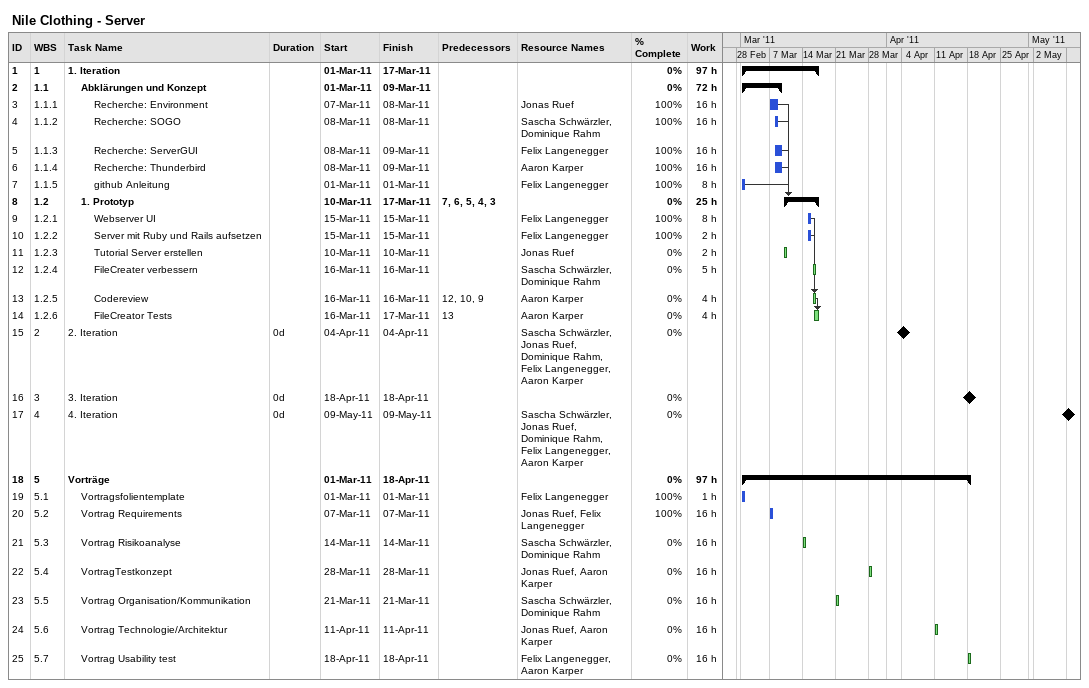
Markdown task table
Nile Clothing - Server

| ID | WBS | Task | Duration | Start | Finish | Predecessors | Resources | % complete | Work (h) |
|---|---|---|---|---|---|---|---|---|---|
| 1 | 1 | **1. Iteration** |  | 2011-03-01 | 2011-03-17 |  |  | 0 | 97 |
| 2 | 1.1 | **Abklärungen und Konzept** |  | 2011-03-01 | 2011-03-09 |  |  | 0 | 72 |
| 3 | 1.1.1 | Recherche: Environment |  | 2011-03-07 | 2011-03-08 |  | Jonas Ruef | 100 | 16 |
| 4 | 1.1.2 | Recherche: SOGO |  | 2011-03-08 | 2011-03-08 |  | Sascha Schwärzler, Dominique Rahm | 100 | 16 |
| 5 | 1.1.3 | Recherche: ServerGUI |  | 2011-03-08 | 2011-03-09 |  | Felix Langenegger | 100 | 16 |
| 6 | 1.1.4 | Recherche: Thunderbird |  | 2011-03-08 | 2011-03-09 |  | Aaron Karper | 100 | 16 |
| 7 | 1.1.5 | github Anleitung |  | 2011-03-01 | 2011-03-01 |  | Felix Langenegger | 100 | 8 |
| 8 | 1.2 | **1. Prototyp** |  | 2011-03-10 | 2011-03-17 | 7, 6, 5, 4, 3 |  | 0 | 25 |
| 9 | 1.2.1 | Webserver UI |  | 2011-03-15 | 2011-03-15 |  | Felix Langenegger | 100 | 8 |
| 10 | 1.2.2 | Server mit Ruby und Rails aufsetzen |  | 2011-03-15 | 2011-03-15 |  | Felix Langenegger | 100 | 2 |
| 11 | 1.2.3 | Tutorial Server erstellen |  | 2011-03-10 | 2011-03-10 |  | Jonas Ruef | 0 | 2 |
| 12 | 1.2.4 | FileCreater verbessern |  | 2011-03-16 | 2011-03-16 |  | Sascha Schwärzler, Dominique Rahm | 0 | 5 |
| 13 | 1.2.5 | Codereview |  | 2011-03-16 | 2011-03-16 | 12, 10, 9 | Aaron Karper | 0 | 4 |
| 14 | 1.2.6 | FileCreator Tests |  | 2011-03-16 | 2011-03-17 | 13 | Aaron Karper | 0 | 4 |
| 15 | 2 | 2. Iteration | 0d | 2011-04-04 | 2011-04-04 |  | Sascha Schwärzler, Jonas Ruef, Dominique Rahm, Felix Langenegger, Aaron Karper | 0 |  |
| 16 | 3 | 3. Iteration | 0d | 2011-04-18 | 2011-04-18 |  |  | 0 |  |
| 17 | 4 | 4. Iteration | 0d | 2011-05-09 | 2011-05-09 |  | Sascha Schwärzler, Jonas Ruef, Dominique Rahm, Felix Langenegger, Aaron Karper | 0 |  |
| 18 | 5 | **Vorträge** |  | 2011-03-01 | 2011-04-18 |  |  | 0 | 97 |
| 19 | 5.1 | Vortragsfolientemplate |  | 2011-03-01 | 2011-03-01 |  | Felix Langenegger | 100 | 1 |
| 20 | 5.2 | Vortrag Requirements |  | 2011-03-07 | 2011-03-07 |  | Jonas Ruef, Felix Langenegger | 100 | 16 |
| 21 | 5.3 | Vortrag Risikoanalyse |  | 2011-03-14 | 2011-03-14 |  | Sascha Schwärzler, Dominique Rahm | 0 | 16 |
| 22 | 5.4 | VortragTestkonzept |  | 2011-03-28 | 2011-03-28 |  | Jonas Ruef, Aaron Karper | 0 | 16 |
| 23 | 5.5 | Vortrag Organisation/Kommunikation |  | 2011-03-21 | 2011-03-21 |  | Sascha Schwärzler, Dominique Rahm | 0 | 16 |
| 24 | 5.6 | Vortrag Technologie/Architektur |  | 2011-04-11 | 2011-04-11 |  | Jonas Ruef, Aaron Karper | 0 | 16 |
| 25 | 5.7 | Vortrag Usability test |  | 2011-04-18 | 2011-04-18 |  | Felix Langenegger, Aaron Karper | 0 | 16 |
